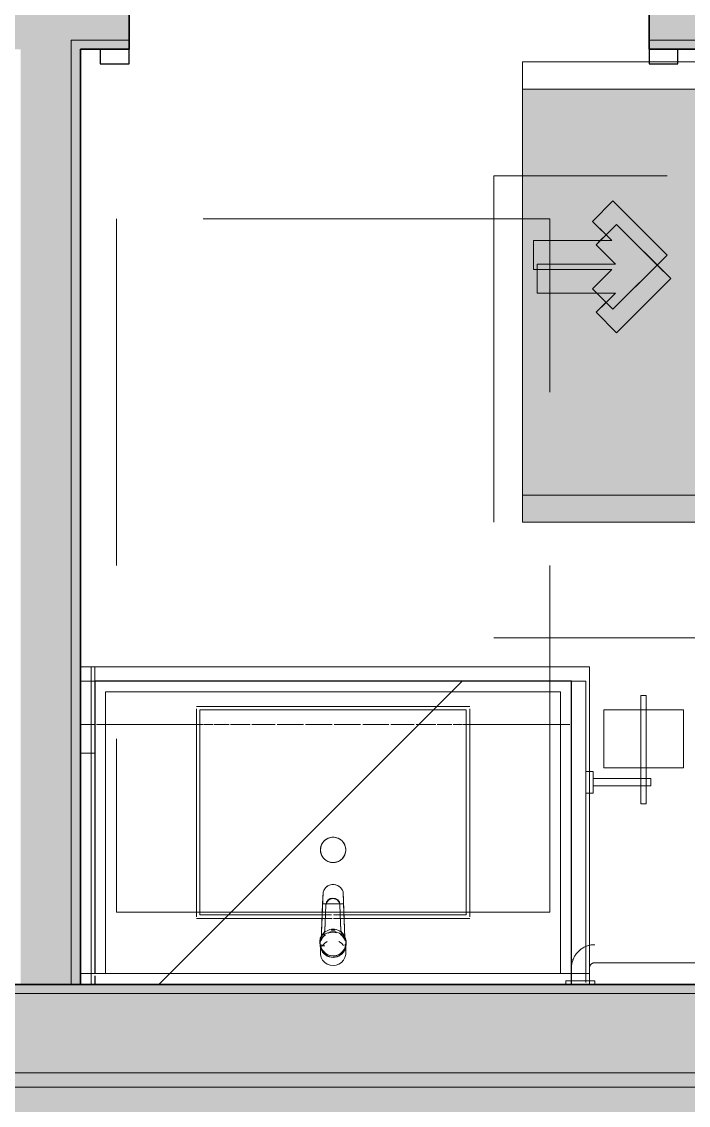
# Model space of a CAD drawing. Header units: inches. Extents: x 6 to 8416, y -388 to 6104.
# Drawn here: x 4309.5 to 4355.6, y 266.3 to 341.3 of the extents above; entities that cross this region are included whole.
import ezdxf

# ---------------------------------------------------------------- set-up
doc = ezdxf.new("R2010")
doc.units = ezdxf.units.IN
doc.header["$MEASUREMENT"] = 0
for name, pattern in [('Dash 1_16_', [48, 24, -24]), ('Hidden 1_16_', [36, 24, -12]), ('Hidden 3_16_', [13.5, 9, -4.5])]:
    doc.linetypes.add(name, pattern=pattern)
for name, color, linetype, lineweight in [('A-DOOR', 31, 'Continuous', 18), ('A-DOOR-FRAM', 31, 'Continuous', 25), ('A-GENM', 13, 'Continuous', 18), ('A-ROOM', 32, 'Continuous', 13), ('A-WALL', 113, 'Continuous', 25), ('A-WALL-PATT', 111, 'Continuous', 35), ('I-WALL', 2, 'Continuous', 25), ('P-SANR-FIXT', 6, 'Continuous', 18), ('Q-CASE', 31, 'Continuous', 18), ('Q-SPCQ', 91, 'Continuous', 18)]:
    doc.layers.add(name, color=color, linetype=linetype, lineweight=lineweight)
pattern_1 = [(45, (-201.512, -274.686), (-16.9706, 16.9706), [])]

# ---------------------------------------------------------------- blocks, each defined once
blk = doc.blocks.new('z Nested-Lav Basin-Rectangular - Rectangular-V673-LEVEL 3 - PLAN Copy 1 Copy 1')
at = {"layer": 'P-SANR-FIXT', "lineweight": 9}
for p, q in [((-9.469, 7.301), (9.469, 7.301)), ((-9.231, 7.301), (-9.469, 7.301)), ((-9.469, 7.141), (-9.469, -7.282)), ((-8.531, 7.301), (-9.231, 7.301)), ((-9.219, -7.137), (-9.219, 7.051)), ((-9.219, 7.051), (9.219, 7.051)), ((-9.219, 7.051), (-8.988, 7.051)), ((-8.988, 7.051), (-8.306, 7.051)), ((-7.403, 7.301), (-8.531, 7.301)), ((-8.306, 7.051), (-7.208, 7.051)), ((-5.904, 7.301), (-7.403, 7.301)), ((-7.208, 7.051), (-5.748, 7.051)), ((-4.108, 7.301), (-5.904, 7.301)), ((-5.748, 7.051), (-4, 7.051)), ((-2.107, 7.301), (-4.108, 7.301)), ((-4, 7.051), (-2.051, 7.051)), ((0, 7.301), (-2.107, 7.301)), ((-2.051, 7.051), (0, 7.051)), ((2.107, 7.301), (0, 7.301)), ((0, 7.051), (2.051, 7.051)), ((2.051, 7.051), (4, 7.051)), ((4.108, 7.301), (2.107, 7.301)), ((4, 7.051), (5.748, 7.051)), ((5.904, 7.301), (4.108, 7.301)), ((5.748, 7.051), (7.208, 7.051)), ((7.403, 7.301), (5.904, 7.301)), ((7.208, 7.051), (8.306, 7.051)), ((8.531, 7.301), (7.403, 7.301)), ((8.306, 7.051), (8.988, 7.051)), ((9.231, 7.301), (8.531, 7.301)), ((8.988, 7.051), (9.219, 7.051)), ((9.219, 7.051), (9.219, -7.137)), ((9.469, 7.301), (9.231, 7.301)), ((9.469, -7.278), (9.469, 7.139)), ((-9.469, -7.387), (-9.231, -7.387)), ((-0.764, -7.387), (-9.469, -7.387)), ((-9.231, -7.387), (-8.531, -7.387)), ((-0.754, -7.137), (-9.219, -7.137)), ((-8.988, -7.137), (-9.219, -7.137)), ((-8.306, -7.137), (-8.988, -7.137)), ((-8.531, -7.387), (-7.403, -7.387)), ((-7.208, -7.137), (-8.306, -7.137)), ((-7.403, -7.387), (-5.904, -7.387)), ((-5.748, -7.137), (-7.208, -7.137)), ((-5.904, -7.387), (-4.108, -7.387)), ((-4, -7.137), (-5.748, -7.137)), ((-4.108, -7.387), (-2.107, -7.387)), ((-2.051, -7.137), (-4, -7.137)), ((-2.107, -7.387), (-0.768, -7.387)), ((-0.759, -7.137), (-2.051, -7.137)), ((-0.768, -7.387), (-0.537, -7.387)), ((-0.534, -7.387), (-0.764, -7.387)), ((-0.528, -7.137), (-0.759, -7.137)), ((-0.525, -7.137), (-0.754, -7.137)), ((-0.537, -7.387), (-0.073, -7.387)), ((-0.073, -7.387), (-0.534, -7.387)), ((-0.114, -7.137), (-0.528, -7.137)), ((-0.114, -7.137), (-0.525, -7.137)), ((0.499, -7.137), (0.031, -7.137)), ((0.501, -7.137), (0.031, -7.137)), ((0.032, -7.387), (0.51, -7.387)), ((0.508, -7.387), (0.032, -7.387)), ((0.754, -7.137), (0.499, -7.137)), ((0.759, -7.137), (0.501, -7.137)), ((0.764, -7.387), (0.508, -7.387)), ((0.51, -7.387), (0.768, -7.387)), ((9.219, -7.137), (0.754, -7.137)), ((2.051, -7.137), (0.759, -7.137)), ((9.469, -7.387), (0.764, -7.387)), ((0.768, -7.387), (2.107, -7.387)), ((4, -7.137), (2.051, -7.137)), ((2.107, -7.387), (4.108, -7.387)), ((5.748, -7.137), (4, -7.137)), ((4.108, -7.387), (5.904, -7.387)), ((7.208, -7.137), (5.748, -7.137)), ((5.904, -7.387), (7.403, -7.387)), ((8.306, -7.137), (7.208, -7.137)), ((7.403, -7.387), (8.531, -7.387)), ((8.988, -7.137), (8.306, -7.137)), ((8.531, -7.387), (9.231, -7.387)), ((9.219, -7.137), (8.988, -7.137)), ((9.231, -7.387), (9.469, -7.387))]:
    blk.add_line(p, q, dxfattribs=at)
at = {"layer": 'P-SANR-FIXT'}
blk.add_circle((0, -2.637), 0.875, dxfattribs=at)
at = {"layer": 'P-SANR-FIXT', "lineweight": 9}
for points in [[(-0.875, -2.637), (-0.875, -2.535), (-0.839, -2.331), (-0.684, -2.062), (-0.447, -1.863), (-0.155, -1.757), (0.155, -1.757), (0.447, -1.863), (0.684, -2.063), (0.839, -2.331), (0.875, -2.535), (0.875, -2.637)], [(-0.67, -2.074), (-0.736, -2.152), (-0.787, -2.242), (-0.822, -2.337)], [(-0.438, -1.879), (-0.526, -1.93), (-0.605, -1.996), (-0.67, -2.074)], [(-0.152, -1.775), (-0.252, -1.793), (-0.349, -1.828), (-0.438, -1.879)], [(0.152, -1.775), (0.052, -1.757), (-0.052, -1.757), (-0.152, -1.775)], [(0.438, -1.879), (0.349, -1.828), (0.252, -1.793), (0.152, -1.775)], [(0.67, -2.074), (0.605, -1.996), (0.526, -1.93), (0.438, -1.879)], [(0.822, -2.337), (0.787, -2.242), (0.736, -2.152), (0.67, -2.074)], [(-0.822, -2.337), (-0.857, -2.433), (-0.875, -2.535), (-0.875, -2.637)], [(-0.875, -2.637), (-0.875, -2.738), (-0.857, -2.84), (-0.822, -2.936)], [(0.875, -2.637), (0.875, -2.738), (0.839, -2.942), (0.684, -3.21), (0.447, -3.41), (0.155, -3.516), (-0.155, -3.516), (-0.447, -3.41), (-0.684, -3.211), (-0.839, -2.942), (-0.875, -2.738), (-0.875, -2.637)], [(-0.822, -2.936), (-0.787, -3.032), (-0.736, -3.121), (-0.67, -3.199)], [(0.67, -3.199), (0.736, -3.121), (0.787, -3.031), (0.822, -2.936)], [(0.875, -2.637), (0.875, -2.535), (0.857, -2.433), (0.822, -2.337)], [(0.822, -2.936), (0.857, -2.84), (0.875, -2.738), (0.875, -2.637)], [(-0.67, -3.199), (-0.605, -3.277), (-0.526, -3.343), (-0.438, -3.394)], [(-0.438, -3.394), (-0.349, -3.445), (-0.252, -3.481), (-0.152, -3.498)], [(-0.152, -3.498), (-0.052, -3.516), (0.052, -3.516), (0.152, -3.498)], [(0.152, -3.498), (0.252, -3.481), (0.349, -3.445), (0.438, -3.394)], [(0.438, -3.394), (0.526, -3.343), (0.605, -3.277), (0.67, -3.199)]]:
    blk.add_open_spline(points, degree=3, dxfattribs=at)
blk = doc.blocks.new('z Nested-Faucet-BA-Sngl Handle - Faucet-V664-LEVEL 3 - PLAN Copy 1 Copy 1')
at = {"layer": 'P-SANR-FIXT'}
for p, q in [((-0.697, 2.584), (-0.82, -0.808)), ((-0.727, 1.767), (-0.697, 2.584)), ((0.812, -0.587), (0.697, 2.591)), ((0.697, 2.591), (0.727, 1.767)), ((-0.82, -0.808), (-0.727, 1.767)), ((0.727, 1.767), (-0.727, 1.767)), ((-0.5, 1.664), (-0.567, -0.126)), ((-0.567, -0.085), (-0.502, 1.664)), ((0.538, -0.119), (0.476, 1.663)), ((0.477, 1.663), (0.538, -0.078)), ((0.727, 1.767), (0.812, -0.587)), ((-0.567, -0.126), (-0.567, -0.085)), ((-0.118, -0.019), (-0.118, -0.06)), ((0.118, -0.019), (-0.118, -0.019)), ((0.118, -0.019), (-0.118, -0.019)), ((0.118, -0.06), (0.118, -0.019)), ((0.538, -0.119), (0.538, -0.078)), ((0.608, -0.267), (0.608, -0.226)), ((-0.913, -0.806), (-0.913, -0.847)), ((-0.904, -0.911), (-0.904, -1.059)), ((-0.901, -0.993), (-0.904, -1.059)), ((-0.904, -1.059), (-0.892, -1.197)), ((-0.878, -1.072), (-0.878, -1.628)), ((-0.837, -1.058), (-0.837, -1.146)), ((-0.829, -1.058), (-0.837, -1.058)), ((-0.837, -1.058), (-0.829, -1.058)), ((-0.837, -1.146), (-0.837, -1.3)), ((-0.57, -1.146), (-0.772, -1.146)), ((-0.582, -0.966), (-0.723, -1.126)), ((-0.408, -0.845), (-0.582, -0.966)), ((0.582, -0.966), (0.408, -0.845)), ((0.723, -1.126), (0.582, -0.966)), ((0.835, -1.214), (0.828, -1.029)), ((0.832, -1.146), (0.836, -1.232)), ((0.85, -1.232), (0.836, -1.232)), ((0.836, -1.232), (0.85, -1.232)), ((0.85, -1.3), (0.85, -1.232)), ((0.85, -1.232), (0.85, -1.3)), ((0.878, -1.628), (0.878, -1.072)), ((0.89, -0.966), (0.89, -0.926)), ((0.892, -1.197), (0.904, -1.059)), ((0.904, -1.059), (0.901, -0.993)), ((0.904, -1.059), (0.904, -0.911)), ((-0.73, -1.571), (-0.586, -1.721))]:
    blk.add_line(p, q, dxfattribs=at)
at = {"layer": 'P-SANR-FIXT', "flags": 128}
for points in [[(0.697, 2.591), (0.62, 2.76), (0.503, 2.903), (0.353, 3.013), (0.181, 3.081), (-0.003, 3.103), (-0.187, 3.079), (-0.358, 3.009), (-0.506, 2.898), (-0.622, 2.753), (-0.697, 2.584)], [(-0.53, 2.874), (-0.401, 2.982), (-0.251, 3.059), (-0.087, 3.098), (0.081, 3.099), (0.246, 3.061), (0.397, 2.987), (0.527, 2.879)], [(-0.697, 2.584), (-0.63, 2.738), (-0.53, 2.874)], [(0.527, 2.879), (0.628, 2.745), (0.697, 2.591)], [(0, -1.844), (-0.217, -1.816), (-0.421, -1.736), (-0.601, -1.607), (-0.745, -1.438), (-0.846, -1.238), (-0.898, -1.019), (-0.897, -0.793), (-0.843, -0.574), (-0.74, -0.375)], [(-0.74, -0.375), (-0.375, -0.243), (0, -0.193)], [(0, -0.193), (0.38, -0.244), (0.74, -0.375)], [(0.74, -0.375), (0.843, -0.574), (0.897, -0.793), (0.898, -1.019), (0.846, -1.238), (0.745, -1.438), (0.601, -1.607), (0.421, -1.736), (0.217, -1.816), (0, -1.844)], [(-0.892, -1.197), (-0.834, -1.393), (-0.73, -1.571)], [(-0.83, -1.338), (-0.872, -1.522), (-0.872, -1.735), (-0.821, -1.942), (-0.723, -2.131), (-0.582, -2.291), (-0.408, -2.412), (-0.21, -2.488), (0, -2.513)], [(0, -1.929), (0.211, -1.905), (0.41, -1.834), (0.586, -1.721), (0.73, -1.571), (0.834, -1.393), (0.892, -1.197)], [(0, -2.513), (0.21, -2.488), (0.408, -2.412), (0.582, -2.291), (0.723, -2.131), (0.821, -1.942), (0.872, -1.735), (0.872, -1.522), (0.83, -1.338)], [(-0.586, -1.721), (-0.41, -1.834), (-0.211, -1.905), (0, -1.929)]]:
    blk.add_lwpolyline(points, dxfattribs=at)
at = {"layer": 'P-SANR-FIXT'}
for centre, major_axis, ratio, start_param, end_param in [((-0.012, 1.687), (0.488, 0), 0.981627, 0.034194, 3.105026), ((-0.012, 1.647), (0.488, 0), 0.981627, 0.034194, 3.105026), ((0, -0.89), (0.904, 0), 0.992546, 1.570796, 2.050618), ((0, -0.89), (0.904, 0), 0.992546, 1.090975, 1.570796), ((-0.322, -0.785), (0.591, 0), 0.981627, 2.568497, 3.104199), ((-0.322, -0.826), (0.591, 0), 0.981627, 2.568497, 3.104199), ((0, -1.061), (0.904, 0), 0.992546, 2.567292, 3.065539), ((0.566, -1.388), (1.648, 0), 0.981627, 2.4228, 2.568497), ((0.566, -1.348), (1.648, 0), 0.981627, 2.495649, 2.568497), ((0, -1.072), (0.878, 0), 0.992546, 2.207473, 2.732128), ((0, -1.072), (0.878, 0), 0.992546, 2.207473, 2.732128), ((0.566, -1.348), (1.648, 0), 0.981627, 2.4228, 2.495649), ((0, -1.061), (0.904, 0), 0.992546, 2.222877, 2.532851), ((0, -0.89), (0.904, 0), 0.992546, 2.103114, 2.530439), ((-1.05, 0.04), (0.5, 0), 0.981627, 5.564393, 6.024593), ((-1.05, 0), (0.5, 0), 0.981627, 5.564393, 5.880213), ((-1.05, 0), (0.5, 0), 0.981627, 5.880213, 6.024593), ((0, -1.072), (0.878, 0), 0.992546, 1.580388, 1.97866), ((0, -1.072), (0.878, 0), 0.992546, 1.580388, 1.97866), ((0, -1.061), (-0.904, 0), 0.992546, 4.712389, 4.982668), ((0, -1.061), (0.904, 0), 0.992546, 1.297215, 1.570796), ((0, -1.072), (0.878, 0), 0.992546, 1.261267, 1.561205), ((0, -1.072), (0.878, 0), 0.992546, 1.261267, 1.561205), ((0, -1.061), (0.904, 0), 0.992546, 0.574301, 1.072549), ((0, -0.89), (0.904, 0), 0.992546, 0.611154, 1.048209), ((0, -1.072), (0.878, 0), 0.992546, 0.314159, 0.942478), ((0, -1.072), (0.878, 0), 0.992546, 0.314159, 0.942478), ((1.193, 0.131), (0.689, 0), 0.981627, 3.457004, 3.698846), ((1.193, 0.091), (0.689, 0), 0.981627, 3.457004, 3.574523), ((1.193, 0.091), (0.689, 0), 0.981627, 3.574523, 3.698846), ((0.057, -0.818), (0.817, 0), 0.981627, 0.28636, 0.830651), ((0.057, -0.859), (0.817, 0), 0.981627, 0.28636, 0.830651), ((0, -1.061), (0.904, 0), 0.992546, 0.29608, 0.522446), ((-0.314, -0.926), (1.204, 0), 0.981627, 0.122173, 0.28636), ((-0.314, -0.966), (1.204, 0), 0.981627, 6.241172, 6.569545), ((0.254, -0.847), (1.168, 0), 0.981627, 3.104199, 3.617494), ((0.254, -0.806), (1.168, 0), 0.981627, 3.104199, 3.319048), ((0, -1.072), (0.878, 0), 0.992546, 3.455752, 4.712389), ((0, -1.072), (0.878, 0), 0.992546, 3.455752, 4.712389), ((0.006, -0.973), (0.888, 0), 0.981627, 3.617494, 5.349276), ((0, -1.072), (0.878, 0), 0.992546, 4.712389, 5.969026), ((0, -1.072), (-0.878, 0), 0.992546, 1.570796, 2.827433), ((0.011, -0.98), (0.879, 0), 0.981627, 5.349276, 6.241172), ((0.011, -0.939), (0.879, 0), 0.981627, 5.57225, 5.795224), ((0, -1.072), (0.878, 0), 0.992546, 6.116775, 6.335526), ((-0.314, -0.926), (1.204, 0), 0.981627, 0, 0.122173), ((-0.314, -0.926), (-1.204, 0), 0.981627, 3.099579, 3.141593), ((0.006, -0.932), (0.888, 0), 0.981627, 3.864891, 4.112289), ((0.011, -0.939), (0.879, 0), 0.981627, 5.349276, 5.57225)]:
    blk.add_ellipse(centre, major_axis=major_axis, ratio=ratio, start_param=start_param, end_param=end_param, dxfattribs=at)
for points, knots in [([(0, -0.038), (-0.018, -0.038), (-0.044, -0.039), (-0.075, -0.044), (-0.096, -0.049), (-0.114, -0.055), (-0.118, -0.058), (-0.118, -0.06)], [0, 0, 0, 0, 0.285714, 0.428571, 0.571429, 0.785714, 1, 1, 1, 1]), ([(-0.118, -0.06), (-0.118, -0.062), (-0.112, -0.065), (-0.093, -0.066), (-0.071, -0.067), (-0.04, -0.067), (-0.013, -0.067), (0, -0.067)], [0, 0, 0, 0, 0.285714, 0.428571, 0.571429, 0.785714, 1, 1, 1, 1]), ([(0.118, -0.06), (0.118, -0.058), (0.11, -0.053), (0.079, -0.044), (0.04, -0.039), (0.014, -0.038), (0, -0.038)], [0, 0, 0, 0, 0.285714, 0.571429, 0.785714, 1, 1, 1, 1]), ([(0, -0.067), (0.018, -0.067), (0.044, -0.067), (0.074, -0.067), (0.096, -0.066), (0.114, -0.064), (0.118, -0.062), (0.118, -0.06)], [0, 0, 0, 0, 0.285714, 0.428571, 0.571429, 0.785714, 1, 1, 1, 1])]:
    blk.add_open_spline(points, degree=3, knots=knots, dxfattribs=at)
blk = doc.blocks.new('z Nested-Clearance-Plumbing-AM - Clearance-V313-LEVEL 3 - PLAN Copy 1 Copy 1')
at = {"layer": 'A-GENM', "linetype": 'Hidden 1_16_', "lineweight": 9}
for p, q in [((15, 48), (-15, 48)), ((-15, 48), (-15, 0)), ((15, 0), (15, 48)), ((-15, 0), (-0.748, 0)), ((-0.748, 0), (-0.518, 0)), ((-0.518, 0), (0.492, 0)), ((0.492, 0), (0.748, 0)), ((0.748, 0), (15, 0))]:
    blk.add_line(p, q, dxfattribs=at)
blk = doc.blocks.new('Unit-Single-Flush-ICC ADA-AM - 36_ x 84_-NR _U-BA _ BATH_-6492505-LEVEL 3 - PLAN Copy 1 Copy 1')
at = {"layer": 'A-DOOR'}
for p, q in [((-8.693, 26.593), (-7.456, 27.831)), ((18, 2.375), (-7.456, 27.831)), ((16.763, 1.138), (-8.693, 26.593)), ((16.763, 1.138), (18, 2.375))]:
    blk.add_line(p, q, dxfattribs=at)
at = {"layer": 'A-DOOR', "lineweight": 9}
blk.add_arc((18, 2.375), 36, 135, 180, dxfattribs=at)
at = {"layer": 'A-DOOR-FRAM'}
for p, q in [((-18, 3.375), (-20, 3.375)), ((-20, 3.375), (-20, 2.375)), ((-18, 2.375), (-18, 3.375)), ((20, 3.375), (18, 3.375)), ((18, 3.375), (18, 2.375)), ((20, 2.375), (20, 3.375)), ((-20, 2.375), (-18, 2.375)), ((18, 2.375), (20, 2.375)), ((-18, -2.375), (-20, -2.375)), ((-20, -2.375), (-20, -3.375)), ((-18, -3.375), (-18, -2.375)), ((20, -2.375), (18, -2.375)), ((18, -2.375), (18, -3.375)), ((20, -3.375), (20, -2.375)), ((-20, -3.375), (-18, -3.375)), ((18, -3.375), (20, -3.375))]:
    blk.add_line(p, q, dxfattribs=at)
at = {"layer": 'A-DOOR-FRAM', "lineweight": 18}
for p, q in [((-18, 3.375), (-20, 3.375)), ((-20, 3.375), (-20, 2.375)), ((-18, 3.375), (-18, 2.375)), ((20, 3.375), (18, 3.375)), ((18, 3.375), (18, 2.375)), ((20, 3.375), (20, 2.375)), ((-20, 2.375), (-18, 2.375)), ((18, 2.375), (20, 2.375)), ((-20, -3.375), (-20, -2.375)), ((-18, -2.375), (-20, -2.375)), ((-18, -3.375), (-18, -2.375)), ((18, -3.375), (18, -2.375)), ((20, -2.375), (18, -2.375)), ((20, -3.375), (20, -2.375)), ((-20, -3.375), (-18, -3.375)), ((18, -3.375), (20, -3.375))]:
    blk.add_line(p, q, dxfattribs=at)
blk = doc.blocks.new('PL BA Toilet-Unit-Two Piece-ICC ADA-AM - ICC Type B_ Side Approach_ Swing Up Bar-V678-LEVEL 3 - PLAN Copy 1 Copy 1')
at = {"layer": 'A-GENM', "linetype": 'Hidden 1_16_', "lineweight": 9}
for p, q in [((33, -24), (48, -24)), ((48, -56), (48, -24)), ((39.75, -46.75), (36, -50.5)), ((36.687, -49.812), (39.75, -46.75)), ((41.164, -48.164), (39.75, -46.75)), ((39.75, -46.75), (40.227, -47.227)), ((40.227, -47.227), (40.875, -47.875)), ((40.875, -47.875), (41.164, -48.164)), ((39.828, -49.5), (41.164, -48.164)), ((41.164, -48.164), (39.828, -49.5)), ((45.25, -49.5), (39.828, -49.5)), ((39.828, -49.5), (45, -49.5)), ((45, -49.5), (45.25, -49.5)), ((45.25, -51.5), (45.25, -49.5)), ((45.25, -49.5), (45.25, -51.5)), ((36, -50.5), (36.687, -49.812)), ((36, -50.5), (39.75, -54.25)), ((39.75, -54.25), (36, -50.5)), ((41.164, -52.836), (39.828, -51.5)), ((39.828, -51.5), (45.25, -51.5)), ((40.625, -51.5), (39.828, -51.5)), ((39.828, -51.5), (40.227, -51.898)), ((45.25, -51.5), (40.625, -51.5)), ((40.227, -51.898), (41.164, -52.836)), ((39.75, -54.25), (41.164, -52.836)), ((41.164, -52.836), (39.75, -54.25)), ((0, -56), (48, -56))]:
    blk.add_line(p, q, dxfattribs=at)
blk = doc.blocks.new('GM Clearance-Rect-AM - 30_ x 48_  - A117 2017 Existing _ Type B _ A117 2009 _ CBC-V679-LEVEL 3 - PLAN Copy 1 Copy 1')
at = {"layer": 'A-GENM', "linetype": 'Hidden 1_16_', "lineweight": 9, "transparency": 33554560}
h = blk.add_hatch(color=256, dxfattribs=at)
h.paths.add_polyline_path([(-15, 0), (8.453, 0.176), (3.967, 1.272), (-1.674, 2.235), (-7.311, 2.769), (-12.492, 2.9), (-15, 2.715)])
h.paths.add_polyline_path([(-15, 3.822), (-15, 3.805), (-9.48, 3.852), (-4.127, 3.521), (1.711, 2.722), (7.275, 1.493), (11.863, 0.219), (12.753, 0), (15, 0.051), (15, 48), (-15, 48), (-15, 3.831)])
at = {"layer": 'A-GENM', "linetype": 'Hidden 1_16_', "lineweight": 9}
for p, q in [((15, 48), (-15, 48)), ((-15, 48), (-15, 3.771)), ((15, 48), (-15, 48)), ((-15, 48), (-15, 3.771)), ((-15, 3.771), (-15, 48)), ((-15, 48), (15, 48)), ((15, 0), (15, 48)), ((15, 0), (15, 48)), ((15, 48), (15, 0))]:
    blk.add_line(p, q, dxfattribs=at)
blk = doc.blocks.new('GM BA Vanity-Single - Lav Cab _ Apron-ICC ADA-AM - 33_ Sink Cab_End Panel - Forward-V680-LEVEL 3 - PLAN Copy 1 Copy 1')
at = {"layer": 'A-GENM'}
for p, q in [((0.75, 22), (0, 22)), ((0, 22), (0, 16)), ((0, 16), (0, 22)), ((0, 22), (0.75, 22)), ((0.75, 22), (0, 22)), ((0, 22), (0, 16)), ((0, 16), (0, 22)), ((0, 22), (0.75, 22)), ((0.75, 16), (0.75, 22)), ((0.75, 22), (0.75, 16)), ((1, 22), (0.75, 22)), ((0.75, 22), (1, 22)), ((35.25, 22), (1, 22)), ((1, 22), (35.25, 22)), ((35.25, 0.75), (35.25, 22)), ((35.25, 22), (35.25, 0.75)), ((8.281, 4.813), (8.281, 19)), ((8.281, 19), (26.719, 19)), ((26.719, 19), (8.281, 19)), ((8.281, 19), (8.281, 4.813)), ((26.719, 19), (26.719, 4.813)), ((26.719, 4.813), (26.719, 19)), ((0, 16), (0, 0)), ((0, 0.75), (0, 16)), ((0, 16), (0, 0.75)), ((0, 0.75), (0, 16)), ((0.75, 0), (0.75, 16)), ((0.75, 16), (0.75, 0.75)), ((16.746, 4.813), (8.281, 4.813)), ((8.281, 4.813), (16.746, 4.813)), ((16.975, 4.813), (16.746, 4.813)), ((16.746, 4.813), (16.975, 4.813)), ((17.386, 4.813), (16.975, 4.813)), ((16.975, 4.813), (17.386, 4.813)), ((17.999, 4.813), (17.531, 4.813)), ((17.531, 4.813), (17.999, 4.813)), ((18.254, 4.813), (17.999, 4.813)), ((17.999, 4.813), (18.254, 4.813)), ((26.719, 4.813), (18.254, 4.813)), ((18.254, 4.813), (26.719, 4.813)), ((0, 0), (0, 0.75)), ((35.25, 0.75), (0, 0.75)), ((0, 0.75), (0, 0)), ((0, 0), (0, 0.75)), ((0, 0.75), (0.75, 0.75)), ((0, 0.75), (0, 0)), ((0, 0), (0, 0.75)), ((0.75, 0), (0, 0)), ((0.75, 0.75), (0.75, 0)), ((0.75, 0.75), (35.25, 0.75)), ((35.25, 0), (0.75, 0)), ((35.25, 0), (35.25, 0.75)), ((35.25, 0.75), (35.25, 0)), ((35.25, 0), (35.25, 0.75)), ((35.25, 0.75), (35.25, 0))]:
    blk.add_line(p, q, dxfattribs=at)
blk = doc.blocks.new('GM Outlet Zone-AM - GM Outlet Zone-AM-V682-LEVEL 3 - PLAN Copy 1 Copy 1')
at = {"layer": 'A-GENM', "linetype": 'Dash 1_16_', "lineweight": 9}
for p, q in [((-3, 1), (3, 1)), ((3, 1), (-3, 1)), ((-3, 0.75), (-3, 1)), ((-3, 1), (-3, 0)), ((3, 1), (3, 0.75)), ((3, 1), (3, 0)), ((-3, 0), (-3, 0.75)), ((-3, 0), (3, 0)), ((3, 0), (-3, 0)), ((3, 0.75), (3, 0))]:
    blk.add_line(p, q, dxfattribs=at)
blk = doc.blocks.new('z Nested-Clearance-Shower-AM - Tub_Shower - ICC Type B - Option A_ Forward-2223806-LEVEL 3 - PLAN Copy 1 Copy 1')
at = {"layer": 'A-GENM', "linetype": 'Hidden 1_16_', "lineweight": 9}
for p, q in [((30, 48), (0, 48)), ((0, 48), (0, 0)), ((30, 0), (30, 48)), ((16, 47), (14, 47)), ((14, 47), (14, 41.578)), ((14, 42.875), (14, 47)), ((14, 47), (15.625, 47)), ((15.625, 47), (16, 47)), ((16, 41.578), (16, 47)), ((16, 47), (16, 41.578)), ((12.664, 42.914), (11.25, 41.5)), ((11.25, 41.5), (12.664, 42.914)), ((14, 41.578), (12.664, 42.914)), ((12.664, 42.914), (13.352, 42.227)), ((14, 41.578), (14, 42.875)), ((17.336, 42.914), (16, 41.578)), ((16, 41.578), (17.336, 42.914)), ((18.75, 41.5), (17.336, 42.914)), ((17.336, 42.914), (17.625, 42.625)), ((13.352, 42.227), (14, 41.578)), ((17.625, 42.625), (18.023, 42.227)), ((18.023, 42.227), (18.75, 41.5)), ((11.25, 41.5), (15, 37.75)), ((15, 37.75), (11.25, 41.5)), ((15, 37.75), (18.75, 41.5)), ((18.75, 41.5), (15.937, 38.688)), ((15.937, 38.688), (15, 37.75))]:
    blk.add_line(p, q, dxfattribs=at)
blk = doc.blocks.new('z Nested-Toilet Grab Bars - z Nested-Toilet Grab Bars-V686-LEVEL 3 - PLAN Copy 1 Copy 1')
at = {"layer": 'A-GENM', "linetype": 'Dash 1_16_', "lineweight": 9}
for p, q in [((-1.724, 29.713), (-1.711, 29.691)), ((-1.711, 29.691), (-1.699, 29.67)), ((-1.699, 29.67), (-1.687, 29.647)), ((-1.625, 29.192), (-1.625, 29.233)), ((-1.625, 29.204), (-1.625, 29.159)), ((-1.625, 29.146), (-1.625, 29.192)), ((-1.625, 29.159), (-1.625, 29.109)), ((-1.625, 29.094), (-1.625, 29.146)), ((-1.625, 29.109), (-1.625, 29.054)), ((-1.625, 29.038), (-1.625, 29.094)), ((-1.625, 29.054), (-1.625, 28.994)), ((-2.875, 26), (-2.875, 0.25)), ((-2.875, 26), (-2.875, 0.25)), ((-1.625, 0.25), (-1.625, 26)), ((-1.625, 0.25), (-1.625, 26)), ((-7, 2.75), (-41, 2.75)), ((-42.625, 1.125), (-42.625, 0.75)), ((-41.375, 0.75), (-41.375, 1.125)), ((-41, 1.5), (-7, 1.5)), ((-6.625, 1.125), (-6.625, 0.25)), ((-5.375, 0.25), (-5.375, 1.125)), ((-43, 0.25), (-43, 0)), ((-42.901, 0.25), (-43, 0.25)), ((-42.901, 0.25), (-43, 0.25)), ((-42.623, 0.25), (-42.901, 0.25)), ((-42.625, 0.25), (-42.882, 0.25)), ((-42.625, 0.705), (-42.625, 0.25)), ((-42.625, 0.25), (-42.563, 0.25)), ((-42.625, 0.25), (-42.563, 0.25)), ((-42.223, 0.25), (-42.623, 0.25)), ((-42.223, 0.25), (-42.623, 0.25)), ((-42.563, 0.25), (-42.39, 0.25)), ((-42.563, 0.25), (-42.39, 0.25)), ((-42.39, 0.25), (-42.139, 0.25)), ((-42.39, 0.25), (-42.139, 0.25)), ((-41.818, 0.25), (-42.223, 0.25)), ((-41.818, 0.25), (-42.223, 0.25)), ((-42.139, 0.25), (-41.861, 0.25)), ((-42.139, 0.25), (-41.861, 0.25)), ((-41.815, 0.25), (-41.623, 0.25)), ((-41.815, 0.25), (-41.61, 0.25)), ((-41.377, 0.25), (-41.777, 0.25)), ((-41.377, 0.25), (-41.615, 0.25)), ((-41.61, 0.25), (-41.437, 0.25)), ((-41.61, 0.25), (-41.437, 0.25)), ((-41.437, 0.25), (-41.375, 0.25)), ((-41.437, 0.25), (-41.375, 0.25)), ((-41.375, 0.25), (-41.375, 0.75)), ((-41, 0.25), (-41.375, 0.25)), ((-41, 0.25), (-41.375, 0.25)), ((-41, 0), (-41, 0.25)), ((-7, 0.25), (-7, 0)), ((-5, 0.25), (-7, 0.25)), ((-5, 0.25), (-7, 0.25)), ((-6.625, 0.25), (-5.375, 0.25)), ((-6.625, 0.25), (-5.375, 0.25)), ((-5, 0), (-5, 0.25)), ((-2.854, 0.25), (-4.25, 0.25)), ((-4.25, 0.25), (-0.25, 0.25)), ((-4.25, 0.25), (-4.25, 0)), ((-4.25, 0.25), (-4.25, 0)), ((-2.875, 0.25), (-2.875, 0)), ((-2.875, 0.25), (-2.875, 0)), ((-0.25, 0.25), (-1.647, 0.25)), ((-1.625, 0), (-1.625, 0.25)), ((-1.625, 0), (-1.625, 0.25)), ((-0.25, 0.25), (-0.25, 0)), ((-0.25, 0), (-0.25, 0.25)), ((-42.901, 0), (-42.625, 0)), ((-42.901, 0), (-42.623, 0)), ((-42.623, 0), (-41.777, 0)), ((-42.623, 0), (-42.223, 0)), ((-42.223, 0), (-41.777, 0)), ((-41.777, 0), (-41.377, 0)), ((-41.615, 0), (-41.377, 0)), ((-41.375, 0), (-41.099, 0)), ((-41.375, 0), (-41.099, 0))]:
    blk.add_line(p, q, dxfattribs=at)
at = {"layer": 'A-GENM', "linetype": 'Dash 1_16_', "lineweight": 9, "flags": 128}
for points in [[(-2.875, 29.375), (-2.875, 29.4), (-2.873, 29.425), (-2.871, 29.45), (-2.867, 29.475), (-2.863, 29.499), (-2.857, 29.524), (-2.851, 29.548), (-2.843, 29.572), (-2.835, 29.595), (-2.826, 29.618), (-2.815, 29.641), (-2.804, 29.664), (-2.792, 29.686), (-2.78, 29.707), (-2.766, 29.728), (-2.751, 29.748), (-2.736, 29.768), (-2.72, 29.787), (-2.703, 29.806), (-2.685, 29.823), (-2.667, 29.84), (-2.648, 29.857), (-2.629, 29.872), (-2.608, 29.887), (-2.588, 29.901), (-2.566, 29.914), (-2.545, 29.926), (-2.522, 29.938), (-2.5, 29.948), (-2.476, 29.958), (-2.453, 29.966), (-2.429, 29.974), (-2.405, 29.98), (-2.381, 29.986), (-2.356, 29.991), (-2.332, 29.995), (-2.307, 29.997), (-2.282, 29.999), (-2.257, 30), (-2.25, 30)], [(-2.875, 29.375), (-2.875, 29.372), (-2.875, 29.364), (-2.875, 29.351), (-2.875, 29.332), (-2.875, 29.308), (-2.875, 29.278), (-2.875, 29.244), (-2.875, 29.204), (-2.875, 29.159), (-2.875, 29.109), (-2.875, 29.054), (-2.875, 28.994), (-2.875, 28.929), (-2.875, 28.859), (-2.875, 28.786), (-2.875, 28.707), (-2.875, 28.624), (-2.875, 28.537), (-2.875, 28.446), (-2.875, 28.351), (-2.875, 28.253), (-2.875, 28.15), (-2.875, 28.045), (-2.875, 27.936), (-2.875, 27.824), (-2.875, 27.708), (-2.875, 27.591), (-2.875, 27.47), (-2.875, 27.348), (-2.875, 27.223), (-2.875, 27.096), (-2.875, 26.968), (-2.875, 26.838), (-2.875, 26.706), (-2.875, 26.574), (-2.875, 26.44), (-2.875, 26.306), (-2.875, 26.171), (-2.875, 26.036), (-2.875, 26)], [(-2.875, 26), (-2.875, 26.135), (-2.875, 26.27), (-2.875, 26.404), (-2.875, 26.538), (-2.875, 26.671), (-2.875, 26.802), (-2.875, 26.933), (-2.875, 27.062), (-2.875, 27.189), (-2.875, 27.314), (-2.875, 27.438), (-2.875, 27.559), (-2.875, 27.677), (-2.875, 27.793), (-2.875, 27.906), (-2.875, 28.016), (-2.875, 28.122), (-2.875, 28.225), (-2.875, 28.325), (-2.875, 28.421), (-2.875, 28.513), (-2.875, 28.601), (-2.875, 28.685), (-2.875, 28.765), (-2.875, 28.84), (-2.875, 28.911), (-2.875, 28.977), (-2.875, 29.038), (-2.875, 29.094), (-2.875, 29.146), (-2.875, 29.192), (-2.875, 29.233), (-2.875, 29.269), (-2.875, 29.3), (-2.875, 29.326), (-2.875, 29.346), (-2.875, 29.361), (-2.875, 29.371), (-2.875, 29.375)], [(-2.25, 30), (-2.225, 30), (-2.2, 29.998), (-2.175, 29.996), (-2.15, 29.992), (-2.126, 29.988), (-2.101, 29.982), (-2.077, 29.976), (-2.053, 29.968), (-2.03, 29.96), (-2.007, 29.951), (-1.984, 29.94), (-1.961, 29.929), (-1.939, 29.917), (-1.918, 29.905), (-1.897, 29.891), (-1.877, 29.876), (-1.857, 29.861), (-1.838, 29.845), (-1.819, 29.828), (-1.802, 29.81), (-1.785, 29.792), (-1.768, 29.773), (-1.753, 29.754), (-1.738, 29.733), (-1.724, 29.713)], [(-1.687, 29.647), (-1.677, 29.625), (-1.667, 29.601), (-1.659, 29.578), (-1.651, 29.554), (-1.645, 29.53), (-1.639, 29.506), (-1.634, 29.481), (-1.63, 29.457), (-1.628, 29.432), (-1.626, 29.407), (-1.625, 29.382), (-1.625, 29.375)], [(-1.625, 29.375), (-1.625, 29.372), (-1.625, 29.364), (-1.625, 29.351), (-1.625, 29.332), (-1.625, 29.308), (-1.625, 29.278), (-1.625, 29.244), (-1.625, 29.204)], [(-1.625, 29.233), (-1.625, 29.269), (-1.625, 29.3), (-1.625, 29.326), (-1.625, 29.346), (-1.625, 29.361), (-1.625, 29.371), (-1.625, 29.375)], [(-1.625, 28.685), (-1.625, 28.765), (-1.625, 28.84), (-1.625, 28.911), (-1.625, 28.977), (-1.625, 29.038)], [(-1.625, 28.994), (-1.625, 28.929), (-1.625, 28.859), (-1.625, 28.786), (-1.625, 28.707)], [(-1.625, 28.707), (-1.625, 28.624), (-1.625, 28.537), (-1.625, 28.446), (-1.625, 28.351), (-1.625, 28.253), (-1.625, 28.15), (-1.625, 28.045), (-1.625, 27.936), (-1.625, 27.824), (-1.625, 27.708), (-1.625, 27.591), (-1.625, 27.47), (-1.625, 27.348), (-1.625, 27.223), (-1.625, 27.096), (-1.625, 26.968), (-1.625, 26.838), (-1.625, 26.706), (-1.625, 26.574), (-1.625, 26.44), (-1.625, 26.306), (-1.625, 26.171), (-1.625, 26.036), (-1.625, 26)], [(-1.625, 26), (-1.625, 26.135), (-1.625, 26.27), (-1.625, 26.404), (-1.625, 26.538), (-1.625, 26.671), (-1.625, 26.802), (-1.625, 26.933), (-1.625, 27.062), (-1.625, 27.189), (-1.625, 27.314), (-1.625, 27.438), (-1.625, 27.559), (-1.625, 27.677), (-1.625, 27.793), (-1.625, 27.906), (-1.625, 28.016), (-1.625, 28.122), (-1.625, 28.225), (-1.625, 28.325), (-1.625, 28.421), (-1.625, 28.513), (-1.625, 28.601), (-1.625, 28.685)], [(-41.386, 2.703), (-41.449, 2.687), (-41.511, 2.668), (-41.572, 2.646), (-41.633, 2.622), (-41.692, 2.595), (-41.75, 2.566), (-41.807, 2.535), (-41.863, 2.502), (-41.918, 2.466), (-41.97, 2.428), (-42.022, 2.389), (-42.072, 2.347), (-42.119, 2.303), (-42.166, 2.257), (-42.21, 2.21), (-42.252, 2.16), (-42.293, 2.109), (-42.331, 2.057), (-42.367, 2.003), (-42.401, 1.948), (-42.433, 1.891), (-42.463, 1.833), (-42.49, 1.774), (-42.515, 1.714), (-42.537, 1.653), (-42.557, 1.591), (-42.574, 1.528), (-42.589, 1.465), (-42.601, 1.401), (-42.611, 1.337), (-42.618, 1.272), (-42.623, 1.208), (-42.625, 1.143), (-42.625, 1.125)], [(-41, 2.75), (-41.065, 2.749), (-41.13, 2.745), (-41.195, 2.738), (-41.259, 2.729), (-41.323, 2.718), (-41.386, 2.703)], [(-5.375, 1.125), (-5.376, 1.19), (-5.38, 1.255), (-5.387, 1.32), (-5.396, 1.384), (-5.407, 1.448), (-5.422, 1.511), (-5.438, 1.574), (-5.457, 1.636), (-5.479, 1.697), (-5.503, 1.758), (-5.53, 1.817), (-5.559, 1.875), (-5.59, 1.932), (-5.623, 1.988), (-5.659, 2.043), (-5.697, 2.095), (-5.736, 2.147), (-5.778, 2.197), (-5.822, 2.244), (-5.868, 2.291), (-5.915, 2.335), (-5.965, 2.377), (-6.016, 2.418), (-6.068, 2.456), (-6.122, 2.492), (-6.177, 2.526), (-6.234, 2.558), (-6.292, 2.588), (-6.351, 2.615), (-6.411, 2.64), (-6.472, 2.662), (-6.534, 2.682), (-6.597, 2.699), (-6.66, 2.714), (-6.724, 2.726), (-6.788, 2.736), (-6.853, 2.743), (-6.917, 2.748), (-6.982, 2.75), (-7, 2.75)], [(-41.375, 1.125), (-41.375, 1.14), (-41.374, 1.155)], [(-41.374, 1.155), (-41.372, 1.17), (-41.37, 1.185), (-41.368, 1.2), (-41.364, 1.214), (-41.36, 1.229), (-41.356, 1.243), (-41.351, 1.257), (-41.345, 1.271), (-41.339, 1.285), (-41.333, 1.298), (-41.325, 1.311), (-41.318, 1.324), (-41.31, 1.337), (-41.301, 1.349), (-41.292, 1.361), (-41.282, 1.372), (-41.272, 1.383), (-41.261, 1.394), (-41.25, 1.404), (-41.239, 1.414), (-41.227, 1.423), (-41.215, 1.432), (-41.203, 1.441), (-41.19, 1.448), (-41.177, 1.456), (-41.163, 1.463), (-41.15, 1.469), (-41.136, 1.475), (-41.122, 1.48), (-41.108, 1.484), (-41.093, 1.488), (-41.078, 1.492), (-41.064, 1.495), (-41.049, 1.497), (-41.034, 1.498), (-41.019, 1.5), (-41.004, 1.5), (-41, 1.5)], [(-7, 1.5), (-6.985, 1.5), (-6.97, 1.499), (-6.955, 1.497), (-6.94, 1.495), (-6.925, 1.493), (-6.911, 1.489), (-6.896, 1.485), (-6.882, 1.481), (-6.868, 1.476), (-6.854, 1.47), (-6.84, 1.464), (-6.827, 1.458), (-6.814, 1.45), (-6.801, 1.443), (-6.788, 1.435), (-6.776, 1.426), (-6.764, 1.417), (-6.753, 1.407), (-6.742, 1.397), (-6.731, 1.386), (-6.721, 1.375), (-6.711, 1.364), (-6.702, 1.352), (-6.693, 1.34), (-6.684, 1.328), (-6.677, 1.315), (-6.669, 1.302), (-6.662, 1.288), (-6.656, 1.275), (-6.65, 1.261), (-6.645, 1.247), (-6.641, 1.233), (-6.637, 1.218), (-6.633, 1.203), (-6.63, 1.189), (-6.628, 1.174), (-6.627, 1.159), (-6.625, 1.144), (-6.625, 1.129), (-6.625, 1.125)]]:
    blk.add_lwpolyline(points, dxfattribs=at)
blk = doc.blocks.new('CW BA Var LW - Double Doors _ Apron - AM - W x H x 21_ D - 5 1_2_ Apron-V1366-LEVEL 3 - PLAN Copy 1 Copy 1')
at = {"layer": 'Q-CASE', "lineweight": 9}
h = blk.add_hatch(dxfattribs=at)
h.set_pattern_fill('FP_129', color=256, style=0, pattern_type=2)
h.set_pattern_definition(pattern_1)
h.paths.add_polyline_path([(18.738, 0), (18.738, 21), (-14.262, 21), (-14.262, 0), (17.988, 0)])
h.paths.add_polyline_path([(13.473, 0.75), (-13.512, 0.75), (-13.512, 20.25), (17.988, 20.25), (17.988, 0.75)])
h = blk.add_hatch(dxfattribs=at)
h.set_pattern_fill('FP_129', color=256, style=0, pattern_type=2)
h.set_pattern_definition(pattern_1)
h.paths.add_polyline_path([(11.706, 0.75), (17.988, 0.75), (17.988, 20.25), (-13.512, 20.25), (-13.512, 0.75), (11.456, 0.75)])
for p, q in [((-14.262, 16), (-14.262, 21)), ((-14.262, 21), (-14.262, 16)), ((-14.262, 21), (18.738, 21)), ((-14.262, 21), (18.738, 21)), ((-14.262, 21), (18.738, 21)), ((18.738, 0.75), (18.738, 21)), ((18.738, 21), (18.738, 0.75)), ((-13.512, 0.75), (-13.512, 20.25)), ((-13.512, 20.25), (17.988, 20.25)), ((17.988, 20.25), (-13.512, 20.25)), ((-13.512, 20.25), (-13.512, 0.75)), ((17.988, 20.25), (17.988, 0.75)), ((17.988, 0.75), (17.988, 20.25)), ((-14.262, 16), (-14.262, 18)), ((-14.262, 18), (-14.262, 16)), ((-14.151, 18), (-7.209, 18)), ((-14.151, 18), (-7.209, 18)), ((-7.209, 18), (-6.981, 18)), ((-7.209, 18), (-6.981, 18)), ((-6.965, 18), (-6.75, 18)), ((-6.965, 18), (-6.75, 18)), ((-6.702, 18), (-6.068, 18)), ((-6.702, 18), (-6.068, 18)), ((-5.991, 18), (-4.97, 18)), ((-5.991, 18), (-4.97, 18)), ((-4.867, 18), (-3.51, 18)), ((-4.867, 18), (-3.51, 18)), ((-3.387, 18), (-1.762, 18)), ((-3.387, 18), (-1.762, 18)), ((-1.625, 18), (0.186, 18)), ((-1.625, 18), (0.186, 18)), ((0.338, 18), (2.164, 18)), ((0.338, 18), (2.164, 18)), ((2.311, 18), (4.138, 18)), ((2.311, 18), (4.138, 18)), ((4.289, 18), (6.1, 18)), ((4.289, 18), (6.1, 18)), ((6.238, 18), (7.862, 18)), ((6.238, 18), (7.862, 18)), ((7.986, 18), (9.342, 18)), ((7.986, 18), (9.342, 18)), ((9.445, 18), (10.466, 18)), ((9.445, 18), (10.466, 18)), ((10.544, 18), (11.177, 18)), ((10.544, 18), (11.177, 18)), ((11.225, 18), (11.44, 18)), ((11.225, 18), (11.44, 18)), ((11.456, 18), (11.685, 18)), ((11.456, 18), (11.685, 18)), ((11.685, 18), (17.988, 18)), ((11.685, 18), (17.988, 18)), ((18.002, 18), (18.627, 18)), ((18.002, 18), (18.627, 18)), ((18.738, 0.75), (18.738, 18)), ((18.738, 18), (18.738, 0.75)), ((-14.262, 0.75), (-14.262, 16)), ((-14.262, 16), (-14.262, 0.75)), ((-14.262, 0.75), (-14.262, 16)), ((-14.262, 16), (-14.262, 0.75)), ((-14.262, 0), (-14.262, 0.581)), ((-14.262, 0.581), (-14.262, 0)), ((-14.262, 0), (-14.262, 0.581)), ((-14.262, 0.581), (-14.262, 0)), ((18.738, 0), (-14.262, 0)), ((-14.262, 0), (18.738, 0)), ((17.988, 0.75), (-13.512, 0.75)), ((-13.512, 0.75), (17.988, 0.75)), ((18.738, 0), (18.738, 0.705)), ((18.738, 0.705), (18.738, 0)), ((18.738, 0), (18.738, 0.705)), ((18.738, 0.705), (18.738, 0)), ((18.738, 0), (-14.262, 0)), ((-14.262, 0), (18.738, 0))]:
    blk.add_line(p, q, dxfattribs=at)
at = {"layer": 'Q-CASE', "lineweight": 25}
for p, q in [((18.738, 21), (-14.262, 21)), ((-14.262, 21), (-14.262, 16)), ((18.738, 0.75), (18.738, 21)), ((-14.262, 16), (-14.262, 0.75)), ((-14.262, 0.581), (-14.262, 0)), ((-14.262, 0), (18.738, 0)), ((18.738, 0), (18.738, 0.705))]:
    blk.add_line(p, q, dxfattribs=at)
at = {"layer": 'Q-CASE', "linetype": 'Hidden 3_16_', "lineweight": 9}
for p, q in [((-14.262, 16), (-14.262, 21)), ((-14.262, 21), (-14.262, 18)), ((-14.262, 21), (18.738, 21)), ((-14.262, 21), (18.738, 21)), ((18.738, 18), (18.738, 21)), ((18.738, 21), (18.738, 0.75)), ((-13.512, 0.75), (-13.512, 20.25)), ((-13.512, 20.25), (17.988, 20.25)), ((17.988, 20.25), (-13.512, 20.25)), ((-13.512, 20.25), (-13.512, 0.75)), ((17.988, 20.25), (17.988, 0.75)), ((17.988, 0.75), (17.988, 20.25)), ((-14.262, 18), (-14.262, 16)), ((-14.151, 18), (-7.209, 18)), ((-14.151, 18), (-7.209, 18)), ((-7.209, 18), (-6.981, 18)), ((-7.209, 18), (-6.981, 18)), ((-6.965, 18), (-6.75, 18)), ((-6.965, 18), (-6.75, 18)), ((-6.702, 18), (-6.068, 18)), ((-6.702, 18), (-6.068, 18)), ((-5.991, 18), (-4.97, 18)), ((-5.991, 18), (-4.97, 18)), ((-4.867, 18), (-3.51, 18)), ((-4.867, 18), (-3.51, 18)), ((-3.387, 18), (-1.762, 18)), ((-3.387, 18), (-1.762, 18)), ((-1.625, 18), (0.186, 18)), ((-1.625, 18), (0.186, 18)), ((0.338, 18), (2.164, 18)), ((0.338, 18), (2.164, 18)), ((2.311, 18), (4.138, 18)), ((2.311, 18), (4.138, 18)), ((4.289, 18), (6.1, 18)), ((4.289, 18), (6.1, 18)), ((6.238, 18), (7.862, 18)), ((6.238, 18), (7.862, 18)), ((7.986, 18), (9.342, 18)), ((7.986, 18), (9.342, 18)), ((9.445, 18), (10.466, 18)), ((9.445, 18), (10.466, 18)), ((10.544, 18), (11.177, 18)), ((10.544, 18), (11.177, 18)), ((11.225, 18), (11.44, 18)), ((11.225, 18), (11.44, 18)), ((11.456, 18), (11.685, 18)), ((11.456, 18), (11.685, 18)), ((11.685, 18), (17.988, 18)), ((11.685, 18), (17.988, 18)), ((18.002, 18), (18.627, 18)), ((18.002, 18), (18.627, 18)), ((18.738, 0.75), (18.738, 18)), ((-14.262, 0.75), (-14.262, 16)), ((-14.262, 16), (-14.262, 0.75)), ((-14.262, 0), (-14.262, 0.581)), ((-14.262, 0.581), (-14.262, 0)), ((17.988, 0.75), (-13.512, 0.75)), ((-13.512, 0.75), (17.988, 0.75)), ((18.738, 0), (18.738, 0.705)), ((18.738, 0.705), (18.738, 0)), ((18.738, 0), (-14.262, 0)), ((-14.262, 0), (18.738, 0))]:
    blk.add_line(p, q, dxfattribs=at)
blk = doc.blocks.new('CW Var Filler - Toe Kick - AM - W x H x 21_ D-5699612-LEVEL 3 - PLAN Copy 1 Copy 1')
at = {"layer": 'Q-CASE', "lineweight": 9}
for p, q in [((18.488, 21.004), (19.238, 21.004)), ((18.488, 21.004), (19.238, 21.004)), ((19.238, 21.004), (19.488, 21.004)), ((19.238, 21.004), (19.488, 21.004)), ((18.488, 18.004), (19.238, 18.004)), ((19.238, 18.004), (19.488, 18.004))]:
    blk.add_line(p, q, dxfattribs=at)
blk = doc.blocks.new('CW Var Filler - AM - W x H x 21_ D-V1367-LEVEL 3 - PLAN Copy 1 Copy 1')
at = {"layer": 'Q-CASE', "lineweight": 9}
for p, q in [((18.488, 21.004), (19.488, 21.004)), ((18.488, 21.004), (19.488, 21.004)), ((18.488, 0.75), (18.488, 21)), ((18.488, 21), (18.488, 18)), ((18.488, 21), (19.488, 21)), ((18.488, 21), (19.488, 21)), ((19.488, 21), (19.488, 0.75)), ((19.488, 21), (19.488, 0.75)), ((18.488, 18), (18.488, 0.75)), ((18.488, 0), (18.488, 0.705)), ((18.488, 0.705), (18.488, 0)), ((19.488, 0), (18.488, 0)), ((18.488, 0), (19.488, 0)), ((19.488, 0.75), (19.488, 0.141)), ((19.488, 0.75), (19.488, 0.141))]:
    blk.add_line(p, q, dxfattribs=at)
blk = doc.blocks.new('SE BA Toilet Paper Holder-AM - 6_ W x 4 1_2_ D_ 19_ AFF-V1273-LEVEL 3 - PLAN Copy 1 Copy 1')
at = {"layer": 'Q-SPCQ'}
for p, q in [((-1, 6.75), (-5, 6.75)), ((-5, 6.75), (-5, 1.25)), ((-5, 6.75), (-5, 4.712)), ((-1, 4.712), (-1, 6.75)), ((-1, 1.25), (-1, 6.75)), ((-5, 4.154), (-5, 4.594)), ((-5, 3.406), (-5, 4.594)), ((-1, 4.594), (-1, 3.406)), ((-1, 4.594), (-1, 4.154)), ((-5, 4.187), (-6, 4.187)), ((-6, 4.187), (-6, 4)), ((-6, 4.162), (-6, 4)), ((-6, 4), (-6, 3.838)), ((-6, 4), (-6, 3.812)), ((-6, 3.812), (-5, 3.812)), ((-1, 4.187), (-5, 4.187)), ((-5, 4), (-5, 4.154)), ((-5, 3.846), (-5, 4)), ((-5, 3.406), (-5, 3.846)), ((-5, 3.812), (-1, 3.812)), ((0.25, 4.187), (-1, 4.187)), ((-1, 4.154), (-1, 4)), ((-1, 4), (-1, 3.846)), ((-1, 3.846), (-1, 3.406)), ((-1, 3.812), (0.25, 3.812)), ((-0.25, 4.5), (-0.25, 0.5)), ((-0.25, 4.5), (0, 4.5)), ((-0.217, 4.5), (0, 4.5)), ((0, 4.5), (0.217, 4.5)), ((0, 4.5), (0.25, 4.5)), ((0.25, 0.5), (0.25, 4.5)), ((1.5, 4.187), (0.25, 4.187)), ((0.25, 3.812), (1.5, 3.812)), ((1.5, 4), (1.5, 4.187)), ((1.5, 3.812), (1.5, 4)), ((-5, 3.288), (-5, 1.25)), ((-1, 1.25), (-1, 3.288)), ((-5, 1.25), (-1, 1.25)), ((-0.75, 0.5), (-0.75, 0.25)), ((0, 0.5), (-0.75, 0.5)), ((-0.75, 0.25), (-0.75, 0)), ((0, 0.5), (-0.25, 0.5)), ((0, 0.5), (-0.236, 0.5)), ((0, 0.5), (-0.217, 0.5)), ((0.217, 0.5), (0, 0.5)), ((0.25, 0.5), (0, 0.5)), ((0.236, 0.5), (0, 0.5)), ((0.75, 0.5), (0, 0.5)), ((0.75, 0.25), (0.75, 0.5)), ((0.75, 0), (0.75, 0.25)), ((-0.53, 0), (-0.75, 0)), ((-0.53, 0), (-0.75, 0)), ((0, 0), (-0.53, 0)), ((0, 0), (-0.53, 0)), ((0.53, 0), (0, 0)), ((0.53, 0), (0, 0)), ((0.75, 0), (0.53, 0)), ((0.75, 0), (0.53, 0))]:
    blk.add_line(p, q, dxfattribs=at)

msp = doc.modelspace()

# ---------------------------------------------------------------- hatches: boundary and pattern name
at = {"layer": 'A-WALL-PATT', "lineweight": 25, "transparency": 33554560}
h = msp.add_hatch(color=10, dxfattribs=at)
h.paths.add_polyline_path([(4356.91533733, 339.43577679), (4356.91533733, 340.06077679), (4352.91533733, 340.06077679), (4352.91533733, 339.43577679)])
h.paths.add_polyline_path([(4313.54033733, 339.43577679), (4316.91533733, 339.43577679), (4316.91533733, 340.06077679), (4312.91533733, 340.06077679), (4312.91533733, 339.43577679)])
h.paths.add_polyline_path([(4309.41533733, 339.43577679), (4309.41533733, 340.06077679), (4284.16533733, 340.06077679), (4284.16533733, 339.43577679), (4308.79033733, 339.43577679)])
msp.add_hatch(color=10, dxfattribs=at).paths.add_polyline_path([(4312.91533733, 274.68577679), (4313.54033733, 274.68577679), (4313.54033733, 339.43577679), (4312.91533733, 339.43577679), (4312.91533733, 281.90718581)])
at = {"layer": 'A-WALL-PATT'}
msp.add_hatch(color=10, dxfattribs=at).paths.add_polyline_path([(4359.14678685, 274.06077679), (4424.16533733, 274.06077679), (4424.16533733, 274.68577679), (4308.79033733, 274.68577679), (4308.79033733, 274.06077679), (4342.27553685, 274.06077679)])
at = {"layer": 'I-WALL', "transparency": 33554560}
h = msp.add_hatch(color=10, dxfattribs=at)
h.paths.add_polyline_path([(4357.54033733, 340.06077679), (4357.54033733, 343.56077679), (4352.91533733, 343.56077679), (4352.91533733, 340.06077679), (4356.91533733, 340.06077679)])
h.paths.add_polyline_path([(4309.41533733, 340.06077679), (4316.91533733, 340.06077679), (4316.91533733, 343.56077679), (4280.66533733, 343.56077679), (4280.66533733, 340.06077679), (4284.16533733, 340.06077679)])
msp.add_hatch(color=10, dxfattribs=at).paths.add_polyline_path([(4312.91533733, 274.68577679), (4312.91533733, 340.06077679), (4309.41533733, 340.06077679), (4309.41533733, 274.68577679)])
at = {"layer": 'I-WALL'}
for points in [[(4392.88928685, 268.56077679), (4424.79033733, 268.56077679), (4424.79033733, 274.06077679), (4308.79033733, 274.06077679), (4308.79033733, 268.56077679), (4376.01803685, 268.56077679)], [(4424.16533733, 267.56077679), (4424.79033733, 267.56077679), (4424.79033733, 268.56077679), (4308.79033733, 268.56077679), (4308.79033733, 267.56077679), (4409.76053685, 267.56077679)], [(4424.16533733, 262.06077679), (4424.79033733, 262.06077679), (4424.79033733, 267.56077679), (4308.79033733, 267.56077679), (4308.79033733, 262.06077679), (4409.76053685, 262.06077679)]]:
    msp.add_hatch(color=10, dxfattribs=at).paths.add_polyline_path(points)

# ---------------------------------------------------------------- linework, layer by layer
at = {"layer": 'A-ROOM', "lineweight": 9, "flags": 128}
msp.add_lwpolyline([(4139.04033733, 272.68577679), (4245.47753134, 272.68577679), (4245.54033733, 272.68577679), (4282.66533733, 272.68577679), (4282.72814332, 272.68577679), (4308.79033733, 272.68577679), (4308.79033733, 274.68577679), (4424.16533733, 274.68577679), (4424.16533733, 344.18577679), (4423.66533733, 344.18577679), (4423.66533733, 800.43577679), (4411.04033733, 800.43577679), (4411.04033733, 793.81077679), (4139.04033733, 793.81077679)], close=True, dxfattribs=at)
at = {"layer": 'A-WALL', "lineweight": 9}
for p, q in [((4312.91533733, 340.06077679), (4312.91533733, 274.68577679)), ((4316.91533733, 340.06077679), (4312.91533733, 340.06077679)), ((4424.16533733, 340.06077679), (4352.91533733, 340.06077679)), ((4424.79033733, 274.06077679), (4308.79033733, 274.06077679)), ((4424.79033733, 268.56077679), (4282.66533733, 268.56077679)), ((4424.79033733, 267.56077679), (4282.66533733, 267.56077679))]:
    msp.add_line(p, q, dxfattribs=at)
at = {"layer": 'I-WALL', "lineweight": 35}
for p, q in [((4316.91533733, 339.43577679), (4316.91533733, 344.18577679)), ((4352.91533733, 344.18577679), (4352.91533733, 339.43577679)), ((4313.54033733, 274.68577679), (4313.54033733, 339.43577679)), ((4313.54033733, 339.43577679), (4316.91533733, 339.43577679)), ((4352.91533733, 339.43577679), (4424.16533733, 339.43577679)), ((4308.79033733, 274.68577679), (4424.16533733, 274.68577679))]:
    msp.add_line(p, q, dxfattribs=at)

# ---------------------------------------------------------------- block references
at = {"layer": 'A-DOOR'}
msp.add_blockref('Unit-Single-Flush-ICC ADA-AM - 36_ x 84_-NR _U-BA _ BATH_-6492505-LEVEL 3 - PLAN Copy 1 Copy 1', (4334.91533733, 341.81077679), dxfattribs=at)
at = {"layer": 'A-GENM', "linetype": 'Hidden 1_16_', "lineweight": 9}
for name, p, rotation in [('z Nested-Clearance-Shower-AM - Tub_Shower - ICC Type B - Option A_ Forward-2223806-LEVEL 3 - PLAN Copy 1 Copy 1', (4392.16533733, 308.56077679), 89.99999999999814), ('GM Clearance-Rect-AM - 30_ x 48_  - A117 2017 Existing _ Type B _ A117 2009 _ CBC-V679-LEVEL 3 - PLAN Copy 1 Copy 1', (4392.16533733, 321.68577679), 89.99999999999778)]:
    msp.add_blockref(name, p, dxfattribs=dict(at, rotation=rotation))
msp.add_blockref('z Nested-Clearance-Plumbing-AM - Clearance-V313-LEVEL 3 - PLAN Copy 1 Copy 1', (4331.04033733, 279.68577679), dxfattribs=at)
at = {"layer": 'A-GENM', "linetype": 'Dash 1_16_', "lineweight": 9}
msp.add_blockref('z Nested-Toilet Grab Bars - z Nested-Toilet Grab Bars-V686-LEVEL 3 - PLAN Copy 1 Copy 1', (4390.16533733, 274.68577679), dxfattribs=at)
at = {"layer": 'A-GENM'}
msp.add_blockref('GM BA Vanity-Single - Lav Cab _ Apron-ICC ADA-AM - 33_ Sink Cab_End Panel - Forward-V680-LEVEL 3 - PLAN Copy 1 Copy 1', (4313.54033733, 274.68577679), dxfattribs=at)
at = {"layer": 'A-GENM', "linetype": 'Dash 1_16_', "lineweight": 9, "rotation": 269.9999999999981}
msp.add_blockref('GM Outlet Zone-AM - GM Outlet Zone-AM-V682-LEVEL 3 - PLAN Copy 1 Copy 1', (4313.54033733, 293.68577679), dxfattribs=at)
at = {"layer": 'P-SANR-FIXT', "rotation": 180}
msp.add_blockref('PL BA Toilet-Unit-Two Piece-ICC ADA-AM - ICC Type B_ Side Approach_ Swing Up Bar-V678-LEVEL 3 - PLAN Copy 1 Copy 1', (4390.16533733, 274.68577679), dxfattribs=at)
at = {"layer": 'P-SANR-FIXT'}
for name, p in [('z Nested-Lav Basin-Rectangular - Rectangular-V673-LEVEL 3 - PLAN Copy 1 Copy 1', (4331.04033733, 286.63484966)), ('z Nested-Faucet-BA-Sngl Handle - Faucet-V664-LEVEL 3 - PLAN Copy 1 Copy 1', (4331.04033733, 278.49827679))]:
    msp.add_blockref(name, p, dxfattribs=at)
at = {"layer": 'Q-CASE'}
for name, p in [('CW Var Filler - Toe Kick - AM - W x H x 21_ D-5699612-LEVEL 3 - PLAN Copy 1 Copy 1', (4295.05263241, 274.68577679)), ('CW BA Var LW - Double Doors _ Apron - AM - W x H x 21_ D - 5 1_2_ Apron-V1366-LEVEL 3 - PLAN Copy 1 Copy 1', (4328.80263241, 274.68577679)), ('CW Var Filler - AM - W x H x 21_ D-V1367-LEVEL 3 - PLAN Copy 1 Copy 1', (4329.05263241, 274.68577679))]:
    msp.add_blockref(name, p, dxfattribs=at)
at = {"layer": 'Q-SPCQ', "rotation": 269.9999999999981}
msp.add_blockref('SE BA Toilet Paper Holder-AM - 6_ W x 4 1_2_ D_ 19_ AFF-V1273-LEVEL 3 - PLAN Copy 1 Copy 1', (4348.54033733, 288.68577679), dxfattribs=at)

doc.saveas('drawing.dxf')
